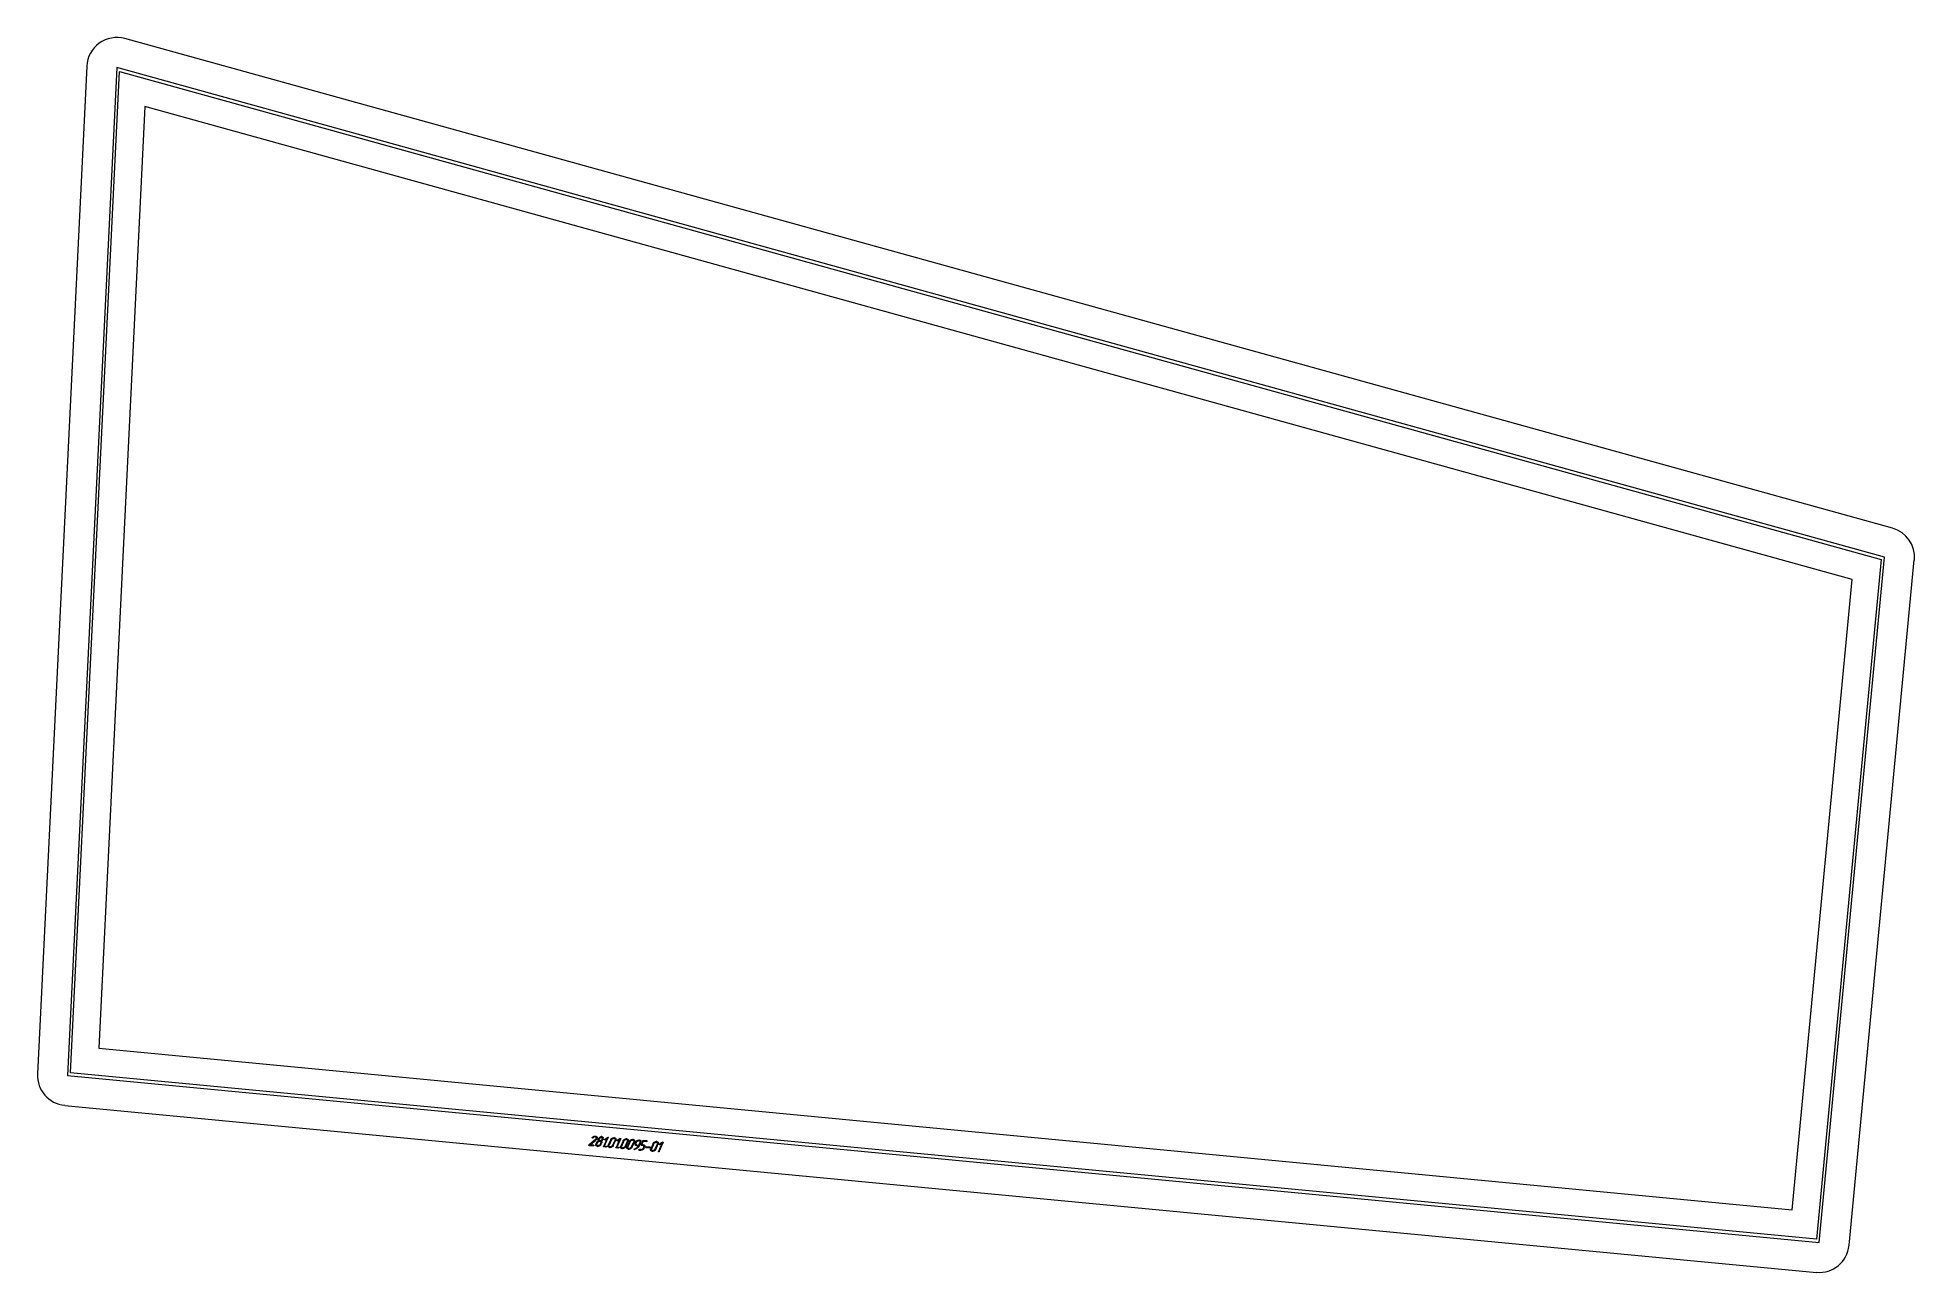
# Model space of a CAD drawing. Header units: millimetres. Extents: x -56 to 1822, y 3 to 1237.
import ezdxf

# ---------------------------------------------------------------- set-up
doc = ezdxf.new("R2010")
doc.units = ezdxf.units.MM
doc.linetypes.add('K5LT_BASIC', pattern=[0])
doc.layers.add('Engraving', color=7, linetype='Continuous')

msp = doc.modelspace()

# ---------------------------------------------------------------- linework, layer by layer
at = {"color": 143, "linetype": 'K5LT_BASIC', "lineweight": 15, "true_color": 0x33acca}
for p, q in [((1800.1, 746.8), (31.6, 1236.4)), ((-6.4, 1208.9), (-55.6, 201.2)), ((51.7, 1168.6), (5.8, 226.9)), ((1759.8, 695.7), (51.7, 1168.6)), ((1756.6, 29.9), (1821.9, 715.1)), ((1699.7, 65.4), (1759.8, 695.7)), ((5.8, 226.9), (1699.7, 65.4)), ((-28.4, 169.8), (1723.9, 2.8))]:
    msp.add_line(p, q, dxfattribs=at)
for centre, start, end in [((23.6, 1207.5), 74.5271, 177.207), ((1792.1, 717.9), 354.5562, 74.5271), ((-25.6, 199.7), 177.207, 264.5562), ((1726.8, 32.7), 264.5562, 354.5562)]:
    msp.add_arc(centre, 30, start, end, dxfattribs=at)
at = {"layer": 'Engraving', "color": 143, "linetype": 'K5LT_BASIC', "lineweight": 15, "true_color": 0x33acca}
for p, q in [((23.6, 1207.5), (-25.6, 199.7)), ((-22.5, 202.4), (26.4, 1203.6)), ((1792.1, 717.9), (23.6, 1207.5)), ((26.4, 1203.6), (1788.8, 715.7)), ((1788.8, 715.7), (1724.1, 36)), ((1726.8, 32.7), (1792.1, 717.9)), ((-25.6, 199.7), (1726.8, 32.7)), ((1724.1, 36), (-22.5, 202.4)), ((502.5, 135.5), (496.1, 130.2)), ((497.1, 130.2), (502.9, 135.1)), ((499.5, 137.6), (499.4, 137.5)), ((502.8, 135.8), (502.5, 135.5)), ((503, 136), (502.8, 135.8)), ((503.7, 132.5), (503, 131.1)), ((504.4, 132.4), (503.8, 131.1)), ((505.8, 136.6), (505.5, 135.9)), ((506.6, 136.5), (506.2, 135.8)), ((507.1, 133.6), (506.4, 133.7)), ((507.3, 130.7), (507.9, 132.1)), ((508.4, 138.5), (508, 138.4)), ((508, 130.7), (508.6, 132.1)), ((508.7, 138.5), (508.4, 138.5)), ((508.9, 138.5), (508.7, 138.5)), ((509.1, 135.6), (509.4, 136.3)), ((509.8, 135.5), (510.1, 136.2)), ((510.1, 136.2), (510.2, 136.4)), ((510.2, 136.6), (510.3, 137)), ((510.2, 136.4), (510.2, 136.6)), ((514.3, 136.7), (510.7, 128.7)), ((511.4, 128.6), (515.4, 137.5)), ((514.9, 137.8), (511.9, 135.9)), ((512.2, 135.4), (514.3, 136.7)), ((517.9, 135.5), (515.4, 130)), ((518.6, 135.4), (516.1, 129.9)), ((519.7, 129.6), (522.1, 135.1)), ((520.4, 129.6), (522.8, 135.1)), ((521.3, 136.6), (520.6, 136.7)), ((521.6, 137.3), (520.9, 137.4)), ((526.7, 135.6), (523.1, 127.5)), ((523.8, 127.5), (527.8, 136.4)), ((527.3, 136.7), (524.3, 134.8)), ((524.5, 134.3), (526.7, 135.6)), ((530.3, 134.4), (527.8, 128.9)), ((531, 134.3), (528.5, 128.8)), ((532.1, 128.5), (534.5, 134)), ((532.8, 128.4), (535.2, 133.9)), ((533.7, 135.5), (533, 135.6)), ((534, 136.2), (533.3, 136.2)), ((536.6, 133.8), (534.1, 128.3)), ((537.3, 133.7), (534.9, 128.3)), ((538.4, 127.9), (540.8, 133.4)), ((539.1, 127.9), (541.5, 133.4)), ((540, 134.9), (539.3, 135)), ((540.3, 135.6), (539.6, 135.7)), ((542.9, 133.2), (542.3, 131.9)), ((543.6, 133.2), (543, 131.8)), ((546.3, 134.4), (545.6, 134.4)), ((546.7, 135), (545.9, 135.1)), ((545.9, 130.1), (547.1, 132.9)), ((546.5, 129.7), (547.9, 132.8)), ((547.9, 132.8), (548, 133)), ((548, 133.2), (548.1, 133.6)), ((548, 133), (548, 133.2)), ((550, 134.4), (548.2, 130.3)), ((549, 130.5), (550.5, 134)), ((554, 134.4), (550.5, 134.7)), ((550.5, 134), (553.7, 133.7)), ((560.3, 131.7), (557.9, 126.2)), ((561, 131.6), (558.6, 126.1)), ((563.7, 132.8), (563, 132.8)), ((564, 133.5), (563.3, 133.5)), ((569.1, 131.8), (565.5, 123.7)), ((566.3, 123.6), (570.2, 132.6)), ((569.7, 132.9), (566.7, 131)), ((567, 130.5), (569.1, 131.8)), ((496.2, 129.6), (500.4, 129.2)), ((500.7, 129.9), (497.1, 130.2)), ((504.3, 128.9), (505, 128.8)), ((504.6, 129.6), (505.3, 129.5)), ((516.6, 127.8), (517.4, 127.7)), ((517, 128.4), (517.7, 128.4)), ((529, 126.6), (529.7, 126.6)), ((529.3, 127.3), (530, 127.3)), ((535.4, 126.1), (536.1, 126)), ((535.7, 126.8), (536.4, 126.7)), ((541.3, 125.5), (541.5, 125.5)), ((542.5, 126.6), (542.2, 126.4)), ((542.7, 126.6), (542.5, 126.6)), ((542.9, 126.7), (542.7, 126.6)), ((543.5, 129.6), (545.6, 129.4)), ((543.8, 130.3), (545.9, 130.1)), ((546.2, 125.1), (548, 124.9)), ((548.3, 125.6), (546.5, 125.8)), ((548.4, 129.9), (550.1, 129.7)), ((550.4, 130.4), (549, 130.5)), ((550.9, 128.2), (550.3, 126.9)), ((551, 126.8), (551.6, 128.2)), ((552.8, 127.7), (557, 127.3)), ((557.3, 128), (553.1, 128.4)), ((559.1, 123.9), (559.8, 123.9)), ((559.4, 124.6), (560.1, 124.6)), ((562.1, 125.8), (564.5, 131.3)), ((562.8, 125.7), (565.3, 131.2))]:
    msp.add_line(p, q, dxfattribs=at)
for points in [[(499.4, 137.2), (499.4, 137.3), (499.4, 137.5)], [(499.6, 137.1), (499.5, 137.1), (499.4, 137.2)], [(499.5, 137.6), (500.2, 138.4), (501, 138.8)], [(499.9, 137.2), (499.8, 137.1), (499.6, 137.1)], [(500.1, 137.3), (500, 137.2), (499.9, 137.2)], [(501.1, 138.2), (500.6, 137.9), (500.1, 137.3)], [(501, 138.8), (501.7, 139.1), (502.4, 139)], [(502.2, 138.3), (501.7, 138.4), (501.1, 138.2)], [(502.8, 138.1), (502.5, 138.3), (502.2, 138.3)], [(502.4, 139), (503.5, 138.9), (504, 138.2)], [(503.3, 137.7), (503.1, 138), (502.8, 138.1)], [(503.6, 135.8), (503.4, 135.5), (502.9, 135.1)], [(503, 136), (503.2, 136.2), (503.3, 136.5)], [(503.3, 136.5), (503.6, 137.2), (503.3, 137.7)], [(504, 136.4), (503.9, 136.1), (503.6, 135.8)], [(503.7, 132.5), (503.9, 133), (504.4, 133.5)], [(504, 138.2), (504.5, 137.4), (504, 136.4)], [(504.4, 133.5), (504.9, 133.9), (505.6, 134.2)], [(504.4, 132.4), (504.6, 133), (505.2, 133.4)], [(505.2, 133.4), (505.8, 133.7), (506.4, 133.7)], [(505.3, 135), (505.3, 135.4), (505.5, 135.9)], [(505.6, 134.2), (505.4, 134.5), (505.3, 135)], [(505.8, 136.6), (506.2, 137.4), (507.1, 138)], [(506.2, 134.8), (506, 135.3), (506.2, 135.8)], [(507, 134.3), (506.5, 134.4), (506.2, 134.8)], [(506.6, 136.5), (506.8, 137.1), (507.4, 137.5)], [(508.2, 134.6), (507.6, 134.3), (507, 134.3)], [(507.1, 138), (507.6, 138.3), (508, 138.4)], [(507.1, 133.6), (507.7, 133.6), (507.9, 133.1)], [(507.4, 137.5), (508, 137.8), (508.6, 137.8)], [(507.9, 133.1), (508.2, 132.7), (507.9, 132.1)], [(509.1, 135.6), (508.8, 135), (508.2, 134.6)], [(509.2, 134.6), (508.8, 134.3), (508.3, 134)], [(508.3, 134), (508.7, 133.7), (508.8, 133.2)], [(508.6, 137.8), (509.2, 137.7), (509.4, 137.3)], [(508.8, 133.2), (508.9, 132.6), (508.6, 132.1)], [(508.9, 138.5), (509.7, 138.4), (510.1, 137.7)], [(509.8, 135.5), (509.6, 135), (509.2, 134.6)], [(509.4, 137.3), (509.6, 136.8), (509.4, 136.3)], [(510.1, 137.7), (510.3, 137.4), (510.3, 137)], [(511.7, 135.5), (511.6, 135.6), (511.7, 135.7)], [(511.7, 135.7), (511.7, 135.8), (511.9, 135.9)], [(511.9, 135.3), (511.7, 135.3), (511.7, 135.5)], [(512.2, 135.4), (512, 135.3), (511.9, 135.3)], [(514.9, 137.8), (515.1, 137.9), (515.2, 137.9)], [(515.2, 137.9), (515.3, 137.9), (515.4, 137.8)], [(515.4, 137.8), (515.5, 137.7), (515.4, 137.5)], [(517.9, 135.5), (518.2, 136.3), (519.1, 136.9)], [(518.6, 135.4), (518.8, 136), (519.4, 136.4)], [(519.1, 136.9), (520, 137.4), (520.9, 137.4)], [(519.4, 136.4), (520, 136.7), (520.6, 136.7)], [(521.3, 136.6), (521.9, 136.6), (522.1, 136.1)], [(521.6, 137.3), (522.5, 137.2), (522.8, 136.6)], [(522.1, 136.1), (522.4, 135.7), (522.1, 135.1)], [(522.8, 136.6), (523.2, 135.9), (522.8, 135.1)], [(524, 134.3), (524, 134.4), (524.1, 134.6)], [(524.3, 134.2), (524.1, 134.2), (524, 134.3)], [(524.1, 134.6), (524.1, 134.6), (524.3, 134.8)], [(524.5, 134.3), (524.4, 134.2), (524.3, 134.2)], [(527.3, 136.7), (527.4, 136.8), (527.6, 136.8)], [(527.6, 136.8), (527.7, 136.7), (527.8, 136.6)], [(527.8, 136.6), (527.9, 136.5), (527.8, 136.4)], [(530.3, 134.4), (530.6, 135.2), (531.5, 135.8)], [(531, 134.3), (531.2, 134.9), (531.8, 135.3)], [(531.5, 135.8), (532.4, 136.3), (533.3, 136.2)], [(531.8, 135.3), (532.4, 135.6), (533, 135.6)], [(533.7, 135.5), (534.3, 135.4), (534.5, 135)], [(534, 136.2), (534.9, 136.1), (535.2, 135.4)], [(534.5, 135), (534.8, 134.6), (534.5, 134)], [(535.2, 135.4), (535.6, 134.8), (535.2, 133.9)], [(536.6, 133.8), (536.9, 134.6), (537.8, 135.2)], [(537.3, 133.7), (537.5, 134.3), (538.1, 134.7)], [(537.8, 135.2), (538.7, 135.8), (539.6, 135.7)], [(538.1, 134.7), (538.7, 135), (539.3, 135)], [(540, 134.9), (540.6, 134.9), (540.8, 134.4)], [(540.3, 135.6), (541.2, 135.5), (541.6, 134.9)], [(540.8, 134.4), (541.1, 134), (540.8, 133.4)], [(541.6, 134.9), (541.9, 134.2), (541.5, 133.4)], [(542.3, 130.3), (541.9, 131), (542.3, 131.9)], [(542.9, 133.2), (543.3, 134.1), (544.2, 134.6)], [(543, 130.8), (542.8, 131.2), (543, 131.8)], [(543.6, 133.2), (543.9, 133.8), (544.5, 134.1)], [(544.2, 134.6), (545.1, 135.2), (545.9, 135.1)], [(544.5, 134.1), (545, 134.5), (545.6, 134.4)], [(546.3, 134.4), (546.9, 134.3), (547.2, 133.9)], [(546.7, 135), (547.5, 135), (547.9, 134.3)], [(547.2, 133.9), (547.4, 133.4), (547.1, 132.9)], [(547.9, 134.3), (548.1, 134), (548.1, 133.6)], [(550, 134.4), (550.1, 134.7), (550.5, 134.7)], [(554, 133.8), (553.9, 133.7), (553.7, 133.7)], [(554, 134.4), (554.2, 134.4), (554.2, 134.2)], [(554.2, 134), (554.2, 133.9), (554, 133.8)], [(554.2, 134.2), (554.3, 134.1), (554.2, 134)], [(560.3, 131.7), (560.7, 132.5), (561.6, 133.1)], [(561, 131.6), (561.3, 132.2), (561.8, 132.5)], [(561.6, 133.1), (562.4, 133.6), (563.3, 133.5)], [(561.8, 132.5), (562.4, 132.9), (563, 132.8)], [(563.7, 132.8), (564.3, 132.7), (564.6, 132.3)], [(564, 133.5), (564.9, 133.4), (565.3, 132.7)], [(564.6, 132.3), (564.8, 131.8), (564.5, 131.3)], [(565.3, 132.7), (565.6, 132.1), (565.3, 131.2)], [(569.7, 132.9), (569.9, 132.9), (570, 132.9)], [(570, 132.9), (570.1, 132.9), (570.2, 132.8)], [(570.2, 132.8), (570.3, 132.7), (570.2, 132.6)], [(496, 129.7), (495.9, 129.9), (496, 130)], [(496, 130), (496, 130.1), (496.1, 130.2)], [(496.2, 129.6), (496, 129.6), (496, 129.7)], [(500.7, 129.3), (500.6, 129.2), (500.4, 129.2)], [(500.7, 129.9), (500.8, 129.9), (500.9, 129.8)], [(500.9, 129.5), (500.9, 129.4), (500.7, 129.3)], [(500.9, 129.8), (501, 129.7), (500.9, 129.5)], [(503.1, 129.6), (502.7, 130.3), (503, 131.1)], [(504.3, 128.9), (503.4, 129), (503.1, 129.6)], [(503.8, 130.1), (503.5, 130.5), (503.8, 131.1)], [(504.6, 129.6), (504, 129.6), (503.8, 130.1)], [(506.7, 129.3), (505.9, 128.7), (505, 128.8)], [(506.5, 129.8), (505.9, 129.5), (505.3, 129.5)], [(507.3, 130.7), (507, 130.2), (506.5, 129.8)], [(508, 130.7), (507.6, 129.8), (506.7, 129.3)], [(510.7, 128.4), (510.7, 128.5), (510.7, 128.7)], [(510.9, 128.3), (510.9, 128.3), (510.7, 128.4)], [(511.2, 128.3), (511.1, 128.3), (510.9, 128.3)], [(511.4, 128.6), (511.4, 128.4), (511.2, 128.3)], [(512.5, 128.3), (512.5, 128.5), (512.6, 128.7)], [(512.9, 128.1), (512.6, 128.1), (512.5, 128.3)], [(512.6, 128.7), (512.6, 128.8), (512.8, 129)], [(512.8, 129), (513.1, 129.2), (513.3, 129.1)], [(513.3, 128.2), (513.1, 128.1), (512.9, 128.1)], [(513.3, 129.1), (513.5, 129.1), (513.6, 128.9)], [(513.6, 128.6), (513.5, 128.4), (513.3, 128.2)], [(513.6, 128.9), (513.7, 128.8), (513.6, 128.6)], [(515.4, 128.5), (515.1, 129.1), (515.4, 130)], [(516.6, 127.8), (515.8, 127.8), (515.4, 128.5)], [(516.1, 128.9), (515.9, 129.4), (516.1, 129.9)], [(517, 128.4), (516.4, 128.5), (516.1, 128.9)], [(519.1, 128.2), (518.2, 127.6), (517.4, 127.7)], [(518.8, 128.7), (518.2, 128.3), (517.7, 128.4)], [(519.7, 129.6), (519.4, 129), (518.8, 128.7)], [(520.4, 129.6), (520, 128.7), (519.1, 128.2)], [(523.1, 127.3), (523, 127.4), (523.1, 127.5)], [(523.3, 127.2), (523.3, 127.2), (523.1, 127.3)], [(523.6, 127.2), (523.5, 127.1), (523.3, 127.2)], [(523.8, 127.5), (523.8, 127.3), (523.6, 127.2)], [(524.9, 127.5), (525, 127.7), (525.2, 127.9)], [(524.9, 127.2), (524.8, 127.3), (524.9, 127.5)], [(525.2, 127), (525, 127), (524.9, 127.2)], [(525.2, 127.9), (525.4, 128), (525.7, 128)], [(525.7, 127.1), (525.5, 127), (525.2, 127)], [(525.7, 128), (525.9, 128), (526, 127.8)], [(526, 127.5), (525.9, 127.3), (525.7, 127.1)], [(526, 127.8), (526.1, 127.6), (526, 127.5)], [(527.8, 127.4), (527.4, 128), (527.8, 128.9)], [(529, 126.6), (528.2, 126.7), (527.8, 127.4)], [(528.5, 127.8), (528.3, 128.3), (528.5, 128.8)], [(529.3, 127.3), (528.8, 127.4), (528.5, 127.8)], [(531.5, 127.1), (530.6, 126.5), (529.7, 126.6)], [(531.2, 127.6), (530.6, 127.2), (530, 127.3)], [(532.1, 128.5), (531.8, 127.9), (531.2, 127.6)], [(532.8, 128.4), (532.4, 127.6), (531.5, 127.1)], [(534.2, 126.8), (533.8, 127.5), (534.1, 128.3)], [(535.4, 126.1), (534.5, 126.1), (534.2, 126.8)], [(534.9, 127.3), (534.6, 127.7), (534.9, 128.3)], [(535.7, 126.8), (535.1, 126.8), (534.9, 127.3)], [(537.8, 126.5), (536.9, 125.9), (536.1, 126)], [(537.5, 127), (536.9, 126.6), (536.4, 126.7)], [(538.4, 127.9), (538.1, 127.3), (537.5, 127)], [(539.1, 127.9), (538.7, 127), (537.8, 126.5)], [(541.1, 125.9), (541.2, 126), (541.3, 126.1)], [(541.1, 125.7), (541.1, 125.8), (541.1, 125.9)], [(541.3, 125.5), (541.2, 125.5), (541.1, 125.7)], [(541.3, 126.1), (541.3, 126.2), (541.5, 126.2)], [(544.6, 127.2), (543.2, 126), (541.5, 125.5)], [(541.5, 126.2), (541.8, 126.3), (542.2, 126.4)], [(543.5, 129.6), (542.6, 129.7), (542.3, 130.3)], [(542.9, 126.7), (543.5, 127), (544.2, 127.6)], [(543.8, 130.3), (543.3, 130.4), (543, 130.8)], [(544.2, 127.6), (544.6, 128), (545, 128.5)], [(546.5, 129.7), (545.9, 128.3), (544.6, 127.2)], [(545, 128.5), (545.4, 129), (545.6, 129.4)], [(546, 125.5), (546.1, 125.5), (546.2, 125.7)], [(546, 125.2), (546, 125.3), (546, 125.5)], [(546.2, 125.1), (546.1, 125.1), (546, 125.2)], [(546.2, 125.7), (546.4, 125.8), (546.5, 125.8)], [(549.8, 125.4), (548.9, 124.9), (548, 124.9)], [(548.4, 129.9), (548, 129.9), (548.2, 130.3)], [(548.3, 125.6), (548.9, 125.6), (549.5, 125.9)], [(549.5, 125.9), (550.1, 126.3), (550.3, 126.9)], [(551, 126.8), (550.7, 126), (549.8, 125.4)], [(551, 129.2), (550.7, 129.7), (550.1, 129.7)], [(550.4, 130.4), (551.3, 130.3), (551.7, 129.7)], [(550.9, 128.2), (551.2, 128.8), (551, 129.2)], [(551.7, 129.7), (552, 129), (551.6, 128.2)], [(552.6, 127.8), (552.5, 127.9), (552.6, 128.1)], [(552.6, 128.1), (552.6, 128.2), (552.8, 128.3)], [(552.8, 127.7), (552.6, 127.7), (552.6, 127.8)], [(552.8, 128.3), (552.9, 128.4), (553.1, 128.4)], [(557.3, 127.4), (557.2, 127.3), (557, 127.3)], [(557.3, 128), (557.5, 128), (557.5, 127.9)], [(557.5, 127.6), (557.5, 127.5), (557.3, 127.4)], [(557.5, 127.9), (557.6, 127.8), (557.5, 127.6)], [(557.9, 124.7), (557.5, 125.3), (557.9, 126.2)], [(559.1, 123.9), (558.3, 124), (557.9, 124.7)], [(558.6, 125.1), (558.3, 125.6), (558.6, 126.1)], [(559.4, 124.6), (558.8, 124.7), (558.6, 125.1)], [(561.6, 124.3), (560.7, 123.8), (559.8, 123.9)], [(561.3, 124.9), (560.7, 124.5), (560.1, 124.6)], [(562.1, 125.8), (561.9, 125.2), (561.3, 124.9)], [(562.8, 125.7), (562.4, 124.9), (561.6, 124.3)], [(565.5, 123.4), (565.5, 123.5), (565.5, 123.7)], [(565.7, 123.3), (565.7, 123.3), (565.5, 123.4)], [(566, 123.4), (565.9, 123.3), (565.7, 123.3)], [(566.3, 123.6), (566.2, 123.5), (566, 123.4)], [(566.5, 130.5), (566.4, 130.6), (566.5, 130.8)], [(566.5, 130.8), (566.5, 130.8), (566.7, 131)], [(566.7, 130.4), (566.5, 130.4), (566.5, 130.5)], [(567, 130.5), (566.8, 130.4), (566.7, 130.4)]]:
    msp.add_open_spline(points, degree=2, dxfattribs=at)

doc.saveas('drawing.dxf')
